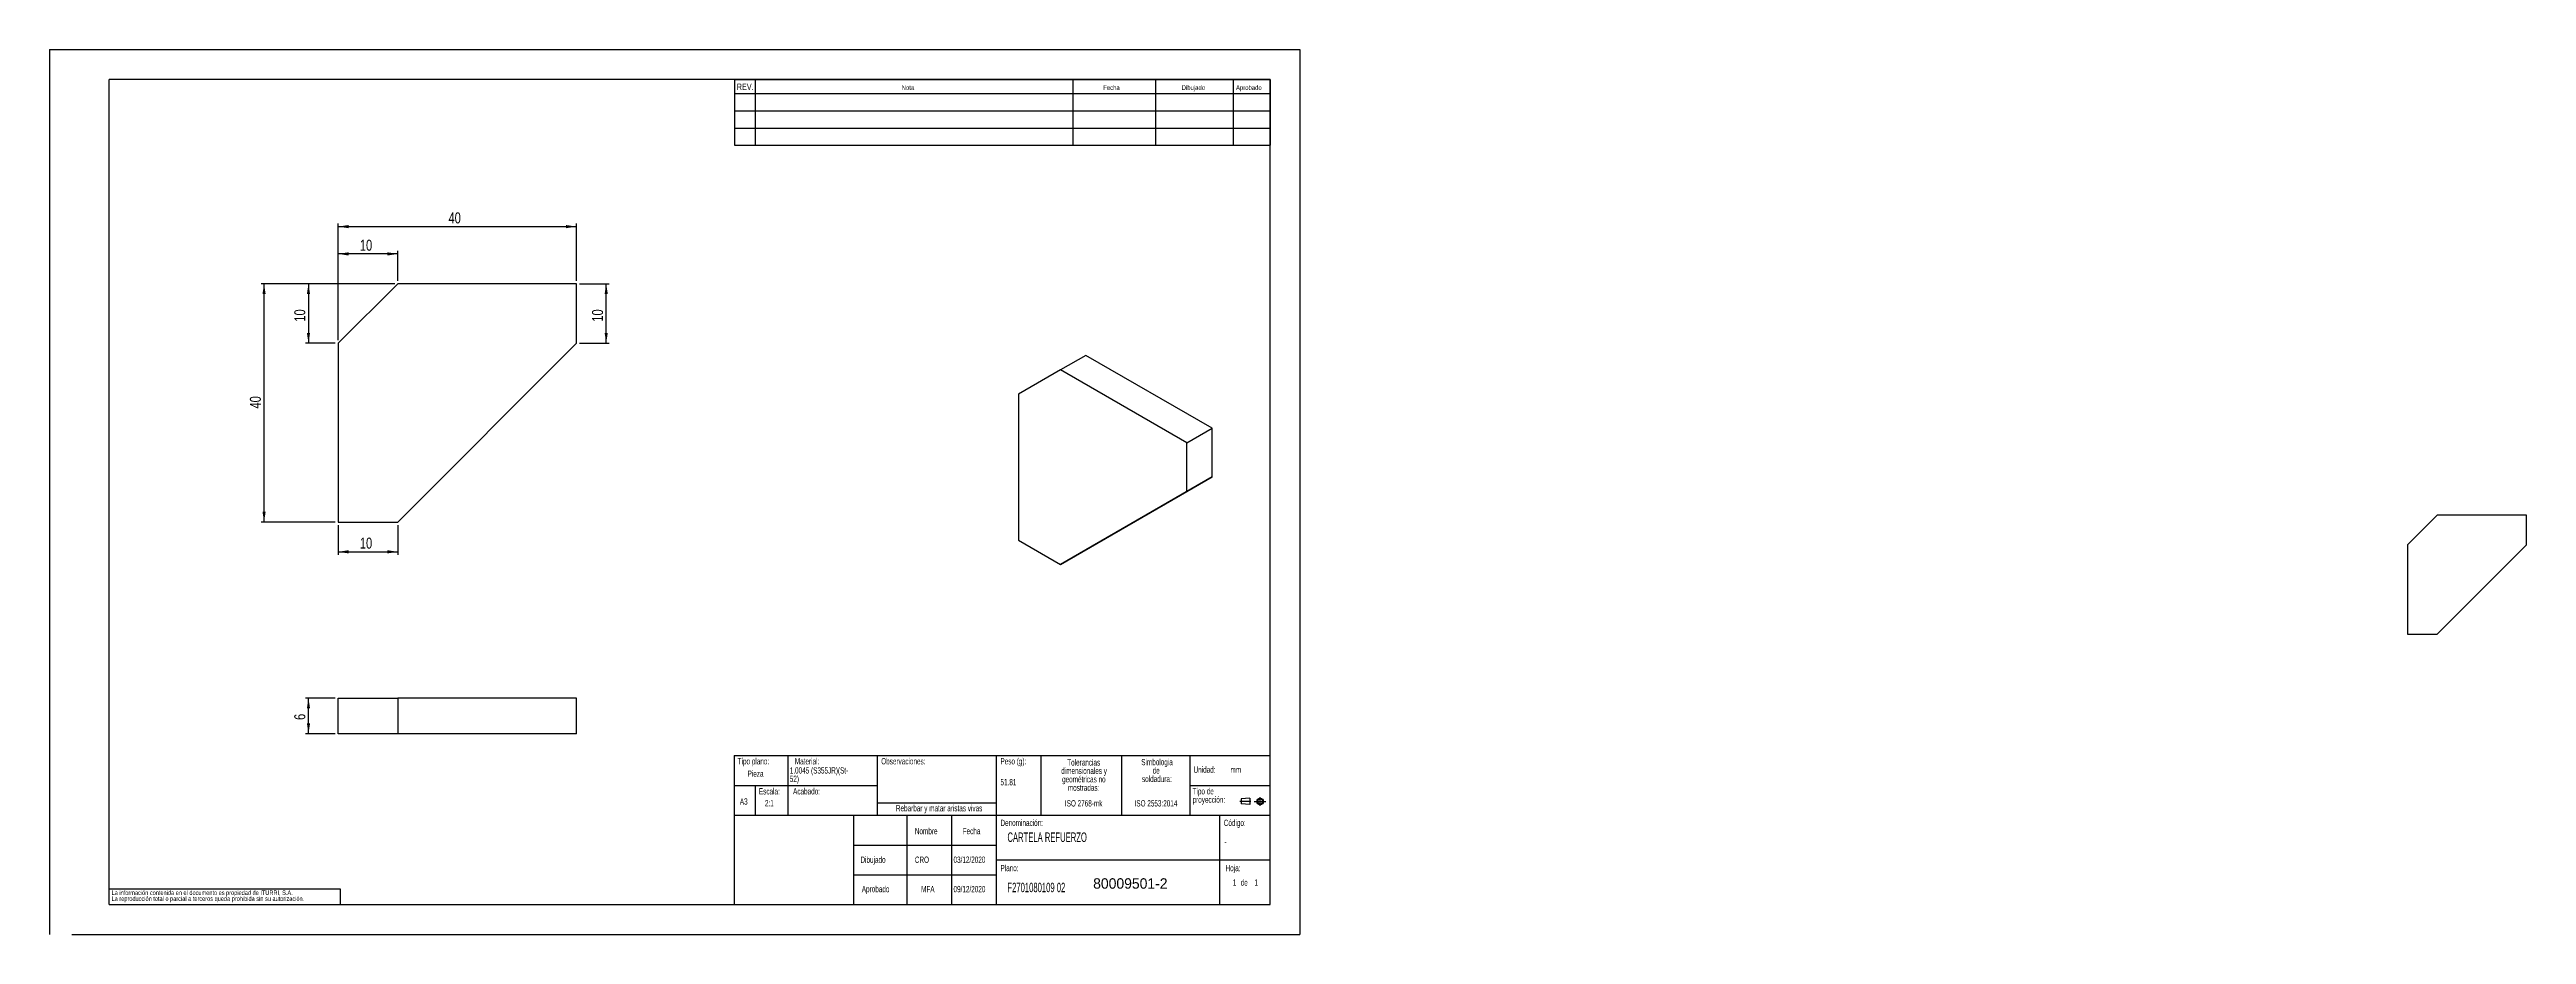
# Model space of a CAD drawing. Extents: x 0 to 2826, y 0 to 813.
# Drawn here: x 0 to 832, y 0 to 297 of the extents above.
import ezdxf

# ---------------------------------------------------------------- set-up
doc = ezdxf.new("R2010")
doc.units = 0
doc.linetypes.add('SLD-CENTRADA-TRAZOS-LARGOS', pattern=[19.05, 15.24, -1.27, 1.27, -1.27])
doc.linetypes.add('SLD-CONTINUA', pattern=[0])
doc.layers.get('0').update_dxf_attribs({"linetype": 'CONTINUOUS'})
doc.layers.add('FORMATO', color=7, linetype='SLD-CONTINUA')
doc.layers.add('SLD-0', color=179, linetype='SLD-CONTINUA')
doc.styles.add('SLDTEXTSTYLE0', font='TXT', dxfattribs={"width": 0.605})
doc.styles.add('SLDTEXTSTYLE1', font='TXT', dxfattribs={"width": 0.75})
doc.dimstyles.new('SLDDIMSTYLE0', dxfattribs={"dimtxt": 3.704167, "dimasz": 3.5, "dimexe": 0, "dimexo": 0.0625, "dimgap": 0.926042, "dimtad": 1, "dimdec": 1, "dimlfac": 0.5, "dimrnd": 1e-09, "dimzin": 12, "dimdsep": 46, "dimtxsty": 'SLDTEXTSTYLE1', "dimsah": 1, "dimcen": 0.09, "dimadec": 0, "dimazin": 0, "dimtfac": 1, "dimtdec": 1, "dimtofl": 0, "dimtmove": 0, "dimatfit": 3, "dimfxl": 1, "dimtolj": 1, "dimtzin": 12, "dimarcsym": 0})

# ---------------------------------------------------------------- blocks, each defined once
blk = doc.blocks.new('BLOQUE3')
at = {"color": 7, "linetype": 'SLD-CENTRADA-TRAZOS-LARGOS'}
for p, q in [((397.92, 130.06), (394.8, 130.06)), ((398.88, 130.02), (402.16, 130.02)), ((400.52, 128.85), (400.52, 131.19))]:
    blk.add_line(p, q, dxfattribs=at)
at = {"color": 7, "linetype": 'SLD-CONTINUA'}
for p, q in [((397.68, 130.95), (395.23, 130.77)), ((395.23, 130.77), (395.23, 129.34)), ((397.68, 129.16), (395.23, 129.34)), ((397.68, 130.95), (397.68, 129.16))]:
    blk.add_line(p, q, dxfattribs=at)
for radius in [0.892, 0.713]:
    blk.add_circle((400.52, 130.02), radius, dxfattribs=at)
blk = doc.blocks.new('SW_NOTE_0')
at = {"layer": 'SLD-0', "color": 0, "attachment_point": 2, "style": 'SLDTEXTSTYLE0'}
for s, insert, char_height in [('dimensionales y', (7.54, -0.09), 2.1167), ('Tolerancias', (7.41, 2.73), 2.1167), ('geométricas no', (7.46, -2.92), 2.1167), ('mostradas:', (7.38, -5.74), 2.117)]:
    blk.add_mtext(s, dxfattribs=dict(at, insert=insert, char_height=char_height))
blk = doc.blocks.new('SW_NOTE_0_1')
at = {"layer": 'SLD-0', "color": 0, "attachment_point": 1, "style": 'SLDTEXTSTYLE0'}
for s, insert, char_height in [('Tipo de', (0, 2.73), 2.117), ('proyección:', (0, -0.09), 2.1167)]:
    blk.add_mtext(s, dxfattribs=dict(at, insert=insert, char_height=char_height))
blk = doc.blocks.new('SW_NOTE_0_2')
at = {"layer": 'SLD-0', "color": 0, "char_height": 2.117, "attachment_point": 2, "style": 'SLDTEXTSTYLE0'}
for s, insert in [('Simbologia', (7.11, 2.73)), ('de', (6.84, -0.09)), ('soldadura:', (7.06, -2.92))]:
    blk.add_mtext(s, dxfattribs=dict(at, insert=insert))
blk = doc.blocks.new('SW_NOTE_0_3')
at = {"layer": 'SLD-0', "color": 0, "attachment_point": 1, "style": 'SLDTEXTSTYLE0'}
for s, insert, char_height in [('52)', (0, -0.09), 2.117), ('1.0045 (S355JR)(St-', (0, 2.73), 2.1167)]:
    blk.add_mtext(s, dxfattribs=dict(at, insert=insert, char_height=char_height))
blk = doc.blocks.new('SW_NOTE_0_4')
at = {"layer": 'SLD-0', "color": 0, "char_height": 1.5, "attachment_point": 1, "style": 'SLDTEXTSTYLE1'}
for s, insert in [('La información contenida en el documento es propiedad de ITURRI, S.A.', (0, 1.93)), ('La reproducción total o parcial a terceros queda prohibida sin su autorización.', (0, -0.07))]:
    blk.add_mtext(s, dxfattribs=dict(at, insert=insert))
blk = doc.blocks.new('SW_NOTE_0_5')
at = {"layer": 'SLD-0', "color": 0, "attachment_point": 2, "style": 'SLDTEXTSTYLE0'}
for s, insert, char_height in [('dimensionales y', (7.54, -0.09), 2.1167), ('Tolerancias', (7.41, 2.73), 2.1167), ('geométricas no', (7.46, -2.92), 2.1167), ('mostradas:', (7.38, -5.74), 2.117)]:
    blk.add_mtext(s, dxfattribs=dict(at, insert=insert, char_height=char_height))
blk = doc.blocks.new('SW_NOTE_0_6')
at = {"layer": 'SLD-0', "color": 0, "attachment_point": 1, "style": 'SLDTEXTSTYLE0'}
for s, insert, char_height in [('Tipo de', (0, 2.73), 2.117), ('proyección:', (0, -0.09), 2.1167)]:
    blk.add_mtext(s, dxfattribs=dict(at, insert=insert, char_height=char_height))
blk = doc.blocks.new('SW_NOTE_0_7')
at = {"layer": 'SLD-0', "color": 0, "char_height": 2.117, "attachment_point": 2, "style": 'SLDTEXTSTYLE0'}
for s, insert in [('Simbologia', (7.11, 2.73)), ('de', (6.84, -0.09)), ('soldadura:', (7.06, -2.92))]:
    blk.add_mtext(s, dxfattribs=dict(at, insert=insert))
blk = doc.blocks.new('SW_NOTE_0_8')
at = {"layer": 'SLD-0', "color": 0, "attachment_point": 1, "style": 'SLDTEXTSTYLE0'}
for s, insert, char_height in [('52)', (0, -0.09), 2.117), ('1.0045 (S355JR)(St-', (0, 2.73), 2.1167)]:
    blk.add_mtext(s, dxfattribs=dict(at, insert=insert, char_height=char_height))
blk = doc.blocks.new('SW_NOTE_0_9')
at = {"layer": 'SLD-0', "color": 0, "char_height": 1.5, "attachment_point": 1, "style": 'SLDTEXTSTYLE1'}
for s, insert in [('La información contenida en el documento es propiedad de ITURRI, S.A.', (0, 1.93)), ('La reproducción total o parcial a terceros queda prohibida sin su autorización.', (0, -0.07))]:
    blk.add_mtext(s, dxfattribs=dict(at, insert=insert))
blk = doc.blocks.new('_D')
at = {"layer": 'FORMATO', "color": 7, "transparency": 16777216}
for p, q in [((115.97, 218.42), (71.06, 218.42)), ((72.06, 138.42), (72.06, 218.42)), ((95.97, 138.42), (71.06, 138.42))]:
    blk.add_line(p, q, dxfattribs=at)
for points in [[(72.06, 218.42), (71.52, 214.92), (72.59, 214.92)], [(72.06, 138.42), (72.59, 141.92), (71.52, 141.92)]]:
    blk.add_solid(points, dxfattribs=at)
at = {"layer": 'FORMATO', "color": 7, "transparency": 16777216, "insert": (67.28, 176.53), "char_height": 3.704, "attachment_point": 1, "rotation": 90, "style": 'SLDTEXTSTYLE1'}
blk.add_mtext('40', dxfattribs=at)
blk = doc.blocks.new('_D_1')
at = {"layer": 'FORMATO', "color": 7, "transparency": 16777216}
for p, q in [((96.97, 137.42), (96.97, 127.42)), ((116.97, 137.42), (116.97, 127.42)), ((96.97, 128.42), (116.97, 128.42))]:
    blk.add_line(p, q, dxfattribs=at)
for points in [[(96.97, 128.42), (100.47, 127.88), (100.47, 128.96)], [(116.97, 128.42), (113.47, 128.96), (113.47, 127.88)]]:
    blk.add_solid(points, dxfattribs=at)
at = {"layer": 'FORMATO', "color": 7, "transparency": 16777216, "insert": (104.24, 133.19), "char_height": 3.704, "attachment_point": 1, "style": 'SLDTEXTSTYLE1'}
blk.add_mtext('10', dxfattribs=at)
blk = doc.blocks.new('_D_2')
at = {"layer": 'FORMATO', "color": 7, "transparency": 16777216}
for p, q in [((177.97, 218.42), (187.97, 218.42)), ((186.97, 198.42), (186.97, 218.42)), ((177.97, 198.42), (187.97, 198.42))]:
    blk.add_line(p, q, dxfattribs=at)
for points in [[(186.97, 218.42), (186.44, 214.92), (187.51, 214.92)], [(186.97, 198.42), (187.51, 201.92), (186.44, 201.92)]]:
    blk.add_solid(points, dxfattribs=at)
at = {"layer": 'FORMATO', "color": 7, "transparency": 16777216, "insert": (182.2, 205.68), "char_height": 3.704, "attachment_point": 1, "rotation": 90, "style": 'SLDTEXTSTYLE1'}
blk.add_mtext('10', dxfattribs=at)
blk = doc.blocks.new('_D_3')
at = {"layer": 'FORMATO', "color": 7, "transparency": 16777216}
for p, q in [((96.97, 199.42), (96.97, 238.58)), ((96.97, 237.58), (176.97, 237.58)), ((176.97, 219.42), (176.97, 238.58))]:
    blk.add_line(p, q, dxfattribs=at)
for points in [[(96.97, 237.58), (100.47, 237.04), (100.47, 238.12)], [(176.97, 237.58), (173.47, 238.12), (173.47, 237.04)]]:
    blk.add_solid(points, dxfattribs=at)
at = {"layer": 'FORMATO', "color": 7, "transparency": 16777216, "insert": (134.02, 242.36), "char_height": 3.704, "attachment_point": 1, "style": 'SLDTEXTSTYLE1'}
blk.add_mtext('40', dxfattribs=at)
blk = doc.blocks.new('_D_4')
at = {"layer": 'FORMATO', "color": 7, "transparency": 16777216}
for p, q in [((96.97, 199.42), (96.97, 229.42)), ((116.97, 228.42), (96.97, 228.42)), ((116.97, 219.42), (116.97, 229.42))]:
    blk.add_line(p, q, dxfattribs=at)
for points in [[(96.97, 228.42), (100.47, 227.88), (100.47, 228.96)], [(116.97, 228.42), (113.47, 228.96), (113.47, 227.88)]]:
    blk.add_solid(points, dxfattribs=at)
at = {"layer": 'FORMATO', "color": 7, "transparency": 16777216, "insert": (104.24, 233.19), "char_height": 3.704, "attachment_point": 1, "style": 'SLDTEXTSTYLE1'}
blk.add_mtext('10', dxfattribs=at)
blk = doc.blocks.new('_D_5')
at = {"layer": 'FORMATO', "color": 7, "transparency": 16777216}
for p, q in [((115.97, 218.42), (85.97, 218.42)), ((86.97, 218.42), (86.97, 198.42)), ((95.97, 198.42), (85.97, 198.42))]:
    blk.add_line(p, q, dxfattribs=at)
for points in [[(86.97, 218.42), (86.44, 214.92), (87.51, 214.92)], [(86.97, 198.42), (87.51, 201.92), (86.44, 201.92)]]:
    blk.add_solid(points, dxfattribs=at)
at = {"layer": 'FORMATO', "color": 7, "transparency": 16777216, "insert": (82.2, 205.68), "char_height": 3.704, "attachment_point": 1, "rotation": 90, "style": 'SLDTEXTSTYLE1'}
blk.add_mtext('10', dxfattribs=at)
blk = doc.blocks.new('_D_6')
at = {"layer": 'FORMATO', "color": 7, "transparency": 16777216}
for p, q in [((95.97, 79.35), (85.97, 79.35)), ((86.97, 67.35), (86.97, 79.35)), ((95.97, 67.35), (85.97, 67.35))]:
    blk.add_line(p, q, dxfattribs=at)
for points in [[(86.97, 79.35), (86.44, 75.85), (87.51, 75.85)], [(86.97, 67.35), (87.51, 70.85), (86.44, 70.85)]]:
    blk.add_solid(points, dxfattribs=at)
at = {"layer": 'FORMATO', "color": 7, "transparency": 16777216, "insert": (82.2, 71.99), "char_height": 3.7, "attachment_point": 1, "rotation": 90, "style": 'SLDTEXTSTYLE1'}
blk.add_mtext('6', dxfattribs=at)

msp = doc.modelspace()

# ---------------------------------------------------------------- linework, layer by layer
at = {"color": 7, "linetype": 'SLD-CONTINUA'}
for p, q in [((0, 297), (420, 297)), ((0, 297), (0, 0)), ((420, 297), (420, 0)), ((410, 287), (20, 287)), ((20, 10), (20, 287)), ((410, 10), (410, 287)), ((116.97, 218.42), (96.97, 198.42)), ((176.97, 218.42), (116.97, 218.42)), ((176.97, 198.42), (176.97, 218.42)), ((96.97, 198.42), (96.97, 138.42)), ((116.97, 138.42), (176.97, 198.42)), ((348.04, 194.37), (339.55, 189.47)), ((390.46, 169.87), (348.04, 194.37)), ((339.55, 189.47), (325.41, 181.3)), ((381.98, 164.98), (339.55, 189.47)), ((325.41, 181.3), (325.41, 132.31)), ((381.98, 164.98), (390.46, 169.87)), ((390.46, 153.54), (390.46, 169.87)), ((381.98, 148.64), (381.98, 164.98)), ((390.46, 153.54), (348.04, 129.04)), ((381.98, 148.64), (390.46, 153.54)), ((339.55, 124.14), (381.98, 148.64)), ((96.97, 138.42), (116.97, 138.42)), ((801.95, 140.77), (791.95, 130.77)), ((831.95, 140.77), (801.95, 140.77)), ((831.95, 130.77), (831.95, 140.77)), ((325.41, 132.31), (339.55, 124.14)), ((348.04, 129.04), (339.55, 124.14)), ((791.95, 130.77), (791.95, 100.77)), ((801.95, 100.77), (831.95, 130.77)), ((791.95, 100.77), (801.95, 100.77)), ((96.97, 67.35), (96.97, 79.35)), ((96.97, 79.35), (116.97, 79.35)), ((116.97, 79.35), (116.97, 67.35)), ((176.97, 79.35), (116.97, 79.35)), ((176.97, 67.35), (176.97, 79.35)), ((116.97, 67.35), (96.97, 67.35)), ((176.97, 67.35), (116.97, 67.35)), ((230, 60), (410, 60)), ((230, 60), (230, 10)), ((20, 10), (410, 10)), ((7.53, 0), (420, 0))]:
    msp.add_line(p, q, dxfattribs=at)
at = {"layer": 'FORMATO'}
for p, q in [((230.09, 287), (410, 287)), ((230.09, 287), (230.09, 264.87)), ((237.03, 287), (237.03, 264.87)), ((343.66, 287), (343.66, 264.87)), ((371.46, 287), (371.46, 264.87)), ((397.51, 287), (397.51, 264.87)), ((410, 287), (410, 264.87)), ((230.09, 282.27), (410, 282.27)), ((230.09, 276.47), (410, 276.47)), ((230.09, 270.67), (410, 270.67)), ((230.09, 264.87), (410, 264.87))]:
    msp.add_line(p, q, dxfattribs=at)
at = {"layer": 'SLD-0'}
for p, q in [((248, 60), (248, 40)), ((278, 60), (278, 40)), ((318, 60), (318, 40)), ((333, 60), (333, 40)), ((360.08, 60), (360.08, 40)), ((383, 60), (383, 40)), ((230, 50), (248, 50)), ((237, 50), (237, 40)), ((248, 50), (278, 50)), ((383, 50), (410, 50)), ((278, 44.16), (318, 44.16)), ((230, 40), (410, 40)), ((270, 40), (270, 10)), ((288, 40), (288, 10)), ((303, 40), (303, 10)), ((318, 40), (318, 10)), ((393, 40), (393, 10)), ((270, 30), (318, 30)), ((318, 25), (393, 25)), ((393, 25), (410, 25)), ((270, 20), (318, 20)), ((20, 15.25), (97.63, 15.25)), ((97.63, 15.25), (97.63, 10))]:
    msp.add_line(p, q, dxfattribs=at)

# ---------------------------------------------------------------- block references
at = {"color": 7, "linetype": 'Continuous', "xscale": 1.2, "yscale": 1.2, "zscale": 1.2}
msp.add_blockref('BLOQUE3', (-74.01, -111.41), dxfattribs=at)
msp.add_blockref('BLOQUE3', (-74.01, -111.41), dxfattribs=at)
at = {"layer": 'SLD-0'}
for name, p in [('SW_NOTE_0', (339.95, 56.06)), ('SW_NOTE_0_5', (339.95, 56.06)), ('SW_NOTE_0_2', (364.87, 56.17)), ('SW_NOTE_0_7', (364.87, 56.17)), ('SW_NOTE_0_3', (248.63, 53.38)), ('SW_NOTE_0_8', (248.63, 53.38)), ('SW_NOTE_0_1', (383.91, 46.39)), ('SW_NOTE_0_6', (383.91, 46.39)), ('SW_NOTE_0_4', (20.84, 12.82)), ('SW_NOTE_0_9', (20.84, 12.82))]:
    msp.add_blockref(name, p, dxfattribs=at)

# ---------------------------------------------------------------- texts
at = {"insert": (350.53, 18.85), "char_height": 3.5, "attachment_point": 1}
msp.add_mtext_dynamic_manual_height_columns('80009501-2', width=52.0817, gutter_width=17.5, heights=[0], dxfattribs=at)
at = {"layer": 'FORMATO', "attachment_point": 1, "style": 'SLDTEXTSTYLE1'}
for s, insert, char_height in [('REV.', (230.84, 285.55), 2.117), ('Nota', (286.22, 285.03), 1.587), ('Fecha', (353.93, 285.03), 1.587), ('Dibujado', (380.26, 285.03), 1.587), ('Aprobado', (398.51, 285.03), 1.587)]:
    msp.add_mtext(s, dxfattribs=dict(at, insert=insert, char_height=char_height))
at = {"layer": 'SLD-0', "style": 'SLDTEXTSTYLE0'}
for s, insert, char_height, attachment_point in [('Tipo plano:', (231.13, 59.18), 2.1167, 1), ('Tipo plano:', (231.13, 59.18), 2.1167, 1), ('Material:', (250.33, 59.18), 2.117, 1), ('Material:', (250.33, 59.18), 2.117, 1), ('Observaciones:', (279.34, 59.18), 2.1167, 1), ('Observaciones:', (279.34, 59.18), 2.1167, 1), ('Peso (g):', (319.4, 59.18), 2.117, 1), ('Peso (g):', (319.4, 59.18), 2.117, 1), ('Pieza', (234.47, 55.02), 2.117, 1), ('Pieza', (234.47, 55.02), 2.117, 1), ('51.81', (319.4, 52.18), 2.117, 1), ('51.81', (319.4, 52.18), 2.117, 1), ('Unidad:', (384.25, 56.37), 2.117, 1), ('Unidad:', (384.25, 56.37), 2.117, 1), ('mm', (396.66, 56.37), 2.117, 1), ('mm', (396.66, 56.37), 2.117, 1), ('A3', (231.86, 45.67), 2.117, 1), ('A3', (231.86, 45.67), 2.117, 1), ('Escala:', (238.26, 49.1), 2.117, 1), ('Escala:', (238.26, 49.1), 2.117, 1), ('2:1', (240.29, 45.13), 2.117, 1), ('2:1', (240.29, 45.13), 2.117, 1), ('Acabado:', (249.74, 49.1), 2.117, 1), ('Acabado:', (249.74, 49.1), 2.117, 1), ('Rebarbar y matar aristas vivas', (298.79, 43.42), 2.1167, 2), ('Rebarbar y matar aristas vivas', (298.79, 43.42), 2.1167, 2), ('ISO 2768-mk', (347.34, 45.06), 2.1167, 2), ('ISO 2768-mk', (347.34, 45.06), 2.1167, 2), ('ISO 2553:2014', (371.63, 45.06), 2.1167, 2), ('ISO 2553:2014', (371.63, 45.06), 2.1167, 2), ('Nombre', (290.64, 35.75), 2.117, 1), ('Nombre', (290.64, 35.75), 2.117, 1), ('Fecha', (306.71, 35.75), 2.117, 1), ('Fecha', (306.71, 35.75), 2.117, 1), ('Denominación:', (319.4, 38.51), 2.1167, 1), ('Denominación:', (319.4, 38.51), 2.1167, 1), ('CARTELA REFUERZO', (321.74, 34.22), 3.175, 1), ('CARTELA REFUERZO', (321.74, 34.22), 3.175, 1), ('Código:', (394.4, 38.51), 2.117, 1), ('Código:', (394.4, 38.51), 2.117, 1), ('Dibujado', (272.37, 26.14), 2.117, 1), ('Dibujado', (272.37, 26.14), 2.117, 1), ('CRO', (290.64, 26.14), 2.117, 1), ('03/12/2020', (303.63, 26.14), 2.117, 1), ('-', (394.59, 32.19), 2.12, 1), ('-', (394.59, 32.19), 2.12, 1), ('Plano:', (319.4, 23.34), 2.117, 1), ('Plano:', (319.4, 23.34), 2.117, 1), ('F2701080109 02', (321.74, 17.35), 3.175, 1), ('F2701080109 02', (321.74, 17.35), 3.175, 1), ('Hoja:', (395.01, 23.34), 2.117, 1), ('Hoja:', (395.01, 23.34), 2.117, 1), ('1', (397.41, 18.47), 2.12, 1), ('1', (397.41, 18.47), 2.12, 1), ('1', (397.41, 18.47), 2.12, 1), ('1', (397.41, 18.47), 2.12, 1), ('de', (400.08, 18.47), 2.117, 1), ('de', (400.08, 18.47), 2.117, 1), ('de', (400.08, 18.47), 2.117, 1), ('de', (400.08, 18.47), 2.117, 1), ('1', (404.73, 18.47), 2.12, 1), ('1', (404.73, 18.47), 2.12, 1), ('1', (404.73, 18.47), 2.12, 1), ('1', (404.73, 18.47), 2.12, 1), ('Aprobado', (272.82, 16.28), 2.117, 1), ('Aprobado', (272.82, 16.28), 2.117, 1), ('MFA', (292.74, 16.28), 2.117, 1), ('09/12/2020', (303.63, 16.28), 2.117, 1)]:
    msp.add_mtext(s, dxfattribs=dict(at, insert=insert, char_height=char_height, attachment_point=attachment_point))

# ---------------------------------------------------------------- dimensions: what is measured, and where the dimension line sits
at = {"layer": 'FORMATO', "color": 7}
for base, p1, p2, picture, middle in [((176.97, 237.58), (96.97, 198.42), (176.97, 218.42), '_D_3', (136.76, 237.58)), ((96.97, 228.42), (116.97, 218.42), (96.97, 198.42), '_D_4', (106.97, 228.42)), ((116.97, 128.42), (96.97, 138.42), (116.97, 138.42), '_D_1', (106.97, 128.42))]:
    dim = msp.add_linear_dim(base=base, p1=p1, p2=p2, dimstyle='SLDDIMSTYLE0', dxfattribs=at)
    dim.commit()
    dim.dimension.update_dxf_attribs({"geometry": picture, "text_midpoint": middle, "dimtype": 160})
for base, p1, p2, picture, middle in [((72.06, 218.42), (96.97, 138.42), (116.97, 218.42), '_D', (72.06, 179.27)), ((86.97, 198.42), (116.97, 218.42), (96.97, 198.42), '_D_5', (86.97, 208.42)), ((186.97, 218.42), (176.97, 198.42), (176.97, 218.42), '_D_2', (186.97, 208.42)), ((86.97, 79.35), (96.97, 67.35), (96.97, 79.35), '_D_6', (86.97, 73.35))]:
    dim = msp.add_linear_dim(base=base, p1=p1, p2=p2, angle=90, dimstyle='SLDDIMSTYLE0', dxfattribs=at)
    dim.commit()
    dim.dimension.update_dxf_attribs({"geometry": picture, "text_midpoint": middle, "dimtype": 160})

doc.saveas('drawing.dxf')
